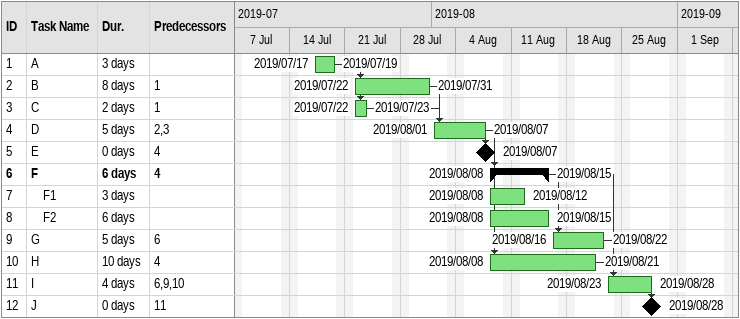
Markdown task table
| ID | Level | Task | Duration | Start | Finish | Predecessors |
|---|---|---|---|---|---|---|
| 1 | 1 | A | 3d | 2019-07-17 | 2019-07-19 |  |
| 2 | 1 | B | 8d | 2019-07-22 | 2019-07-31 | 1 |
| 3 | 1 | C | 2d | 2019-07-22 | 2019-07-23 | 1 |
| 4 | 1 | D | 5d | 2019-08-01 | 2019-08-07 | 2, 3 |
| 5 | 1 | E | 0d | 2019-08-07 | 2019-08-07 | 4 |
| 6 | 1 | **F** | 6d | 2019-08-08 | 2019-08-15 | 4 |
| 7 | 2 | F1 | 3d | 2019-08-08 | 2019-08-12 |  |
| 8 | 2 | F2 | 6d | 2019-08-08 | 2019-08-15 |  |
| 9 | 1 | G | 5d | 2019-08-16 | 2019-08-22 | 6 |
| 10 | 1 | H | 10d | 2019-08-08 | 2019-08-21 | 4 |
| 11 | 1 | I | 4d | 2019-08-23 | 2019-08-28 | 6, 9, 10 |
| 12 | 1 | J | 0d | 2019-08-28 | 2019-08-28 | 11 |
